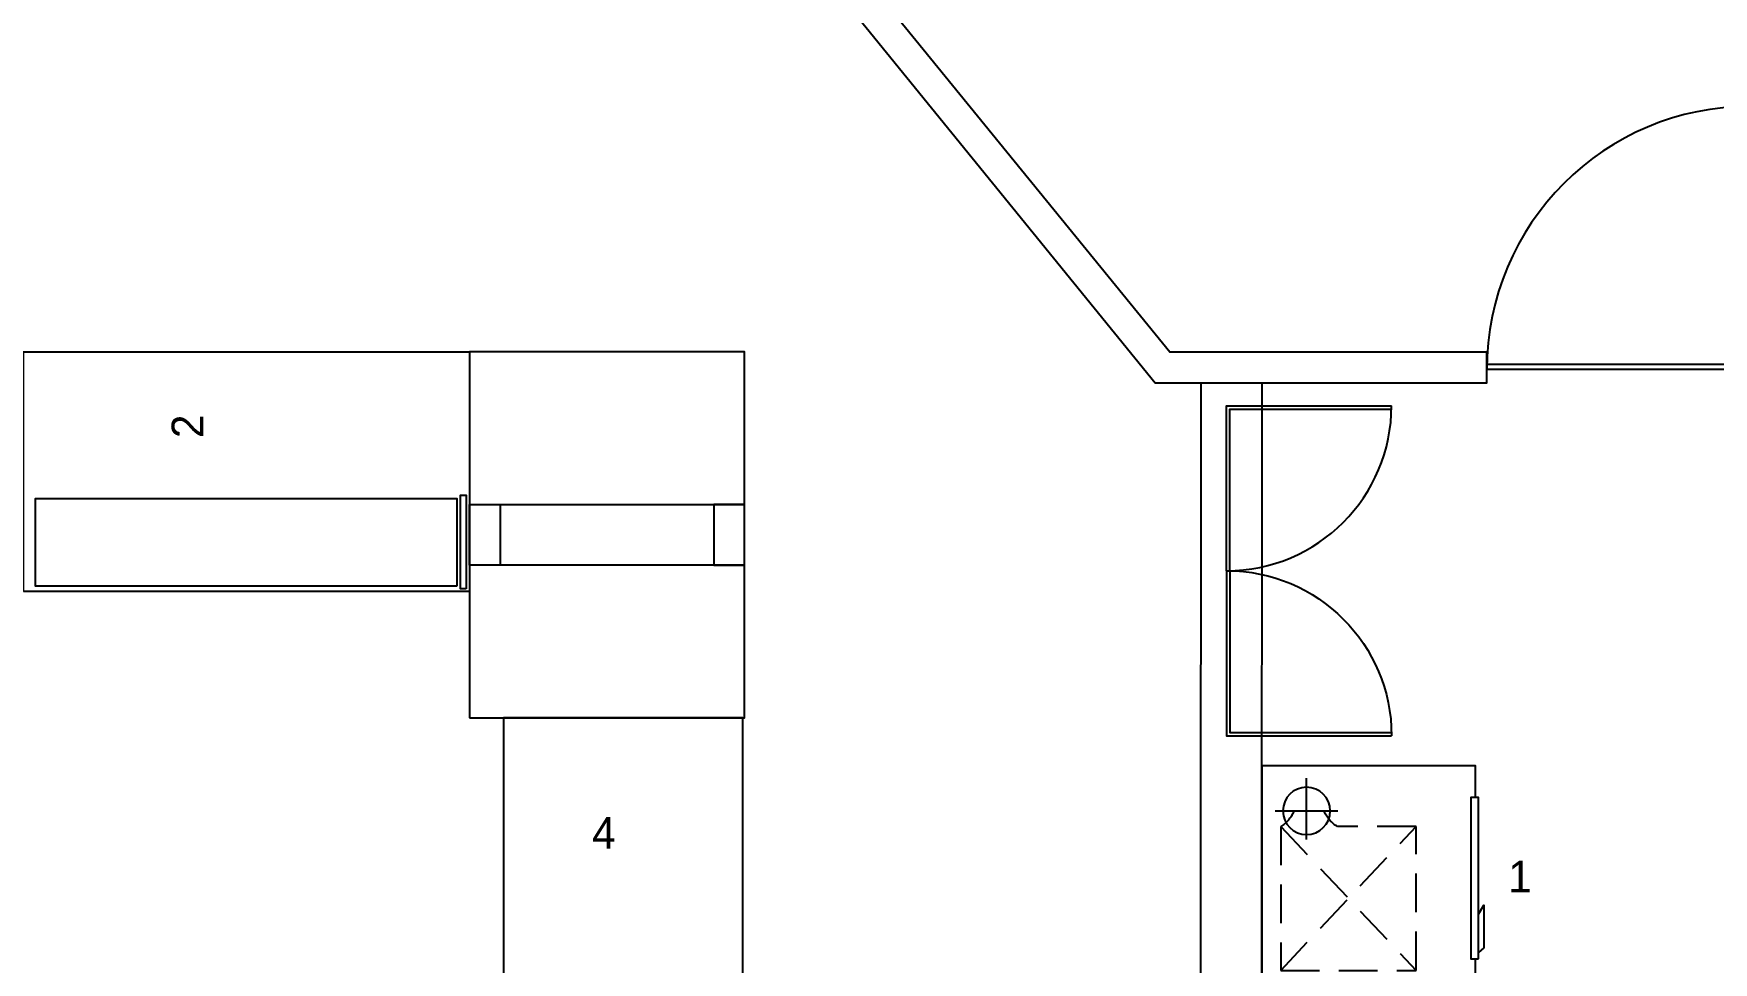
# Model space of a CAD drawing. Header units: millimetres. Extents: x 13502 to 23536, y 11874 to 14203.
# Drawn here: x 14616 to 15167, y 13162 to 13466 of the extents above; entities that cross this region are included whole.
import ezdxf

# ---------------------------------------------------------------- set-up
doc = ezdxf.new("R2010")
doc.units = ezdxf.units.MM
doc.linetypes.add('DASHED', pattern=[19.05, 12.7, -6.35])
doc.layers.add('CIHAZ', color=2, linetype='Continuous')
doc.layers.add('S2000-002 Çizgi', color=7, linetype='Continuous')
doc.styles.add('TAKSİM', font='GOTHIC.TTF', dxfattribs={"height": 20})

# ---------------------------------------------------------------- blocks, each defined once
blk = doc.blocks.new('ertye')
at = {"color": 7}
for points in [[(5347.75, 6526.92), (5431.84, 6478.37), (5383.29, 6394.28)], [(5346.78, 6525.24), (5429.19, 6477.66), (5381.61, 6395.25)]]:
    blk.add_lwpolyline(points, dxfattribs=at)
blk.add_arc((5431.84, 6478.37), 97.1, 150, 240, dxfattribs=at)
blk = doc.blocks.new('A$C5B5611F4')
at = {"layer": 'CIHAZ', "color": 1}
for p, q in [((14.73, 68.47), (14.73, 47.92)), ((24.09, 58.19), (3.98, 58.19))]:
    blk.add_line(p, q, dxfattribs=at)
at = {"layer": 'CIHAZ', "color": 5, "linetype": 'DASHED'}
for p, q in [((19.82, 66.66), (67.01, 22.28)), ((67.01, 66.66), (19.82, 22.28))]:
    blk.add_line(p, q, dxfattribs=at)
at = {"layer": 'CIHAZ', "color": 5}
for points in [[(63.2, 1.82), (10.36, 1.82), (10.36, 4.32), (63.2, 4.32)], [(61.2, 1.82), (48.6, 1.82), (45.6, 0), (59.6, 0)]]:
    blk.add_lwpolyline(points, close=True, dxfattribs=at)
at = {"layer": 'CIHAZ', "color": 1}
blk.add_circle((14.73, 58.19), 7.76, dxfattribs=at)
at = {"layer": 'S2000-002 Çizgi', "linetype": 'DASHED'}
for p, q in [((19.82, 66.66), (67.01, 66.66)), ((67.01, 66.66), (67.01, 22.28)), ((19.82, 22.28), (19.82, 48.05)), ((67.01, 22.28), (19.82, 22.28))]:
    blk.add_line(p, q, dxfattribs=at)
at = {"layer": 'S2000-002 Çizgi'}
blk.add_lwpolyline([(10.36, 2.81), (0, 2.81), (0, 72.81), (72, 72.81), (72, 2.81), (63.2, 2.81)], dxfattribs=at)
at = {"layer": 'S2000-002 Çizgi', "linetype": 'DASHED'}
for centre, radius, start, end in [((11.6, 71.22), 9.4, 291.2079, 330.9566), ((11, 43.02), 10.16, 29.6907, 66.7752)]:
    blk.add_arc(centre, radius, start, end, dxfattribs=at)

msp = doc.modelspace()

# ---------------------------------------------------------------- linework, layer by layer
for points in [[(14829.51, 13662.94), (14829.51, 13552.21), (14799.37, 13552.21), (14799.37, 13542.39), (14829.51, 13542.39), (14984.29, 13352), (15092.99, 13352), (15092.98, 13362.04), (14989.09, 13362.04), (14839.32, 13545.82), (14839.32, 13662.94), (15010.78, 13662.94)], [(14998.89, 12612.75), (14999.36, 13352), (15019.27, 13352), (15018.81, 12611.59)]]:
    msp.add_lwpolyline(points)
for points in [[(14613.08, 13283.63), (14613.08, 13362.14), (14759.44, 13362.14), (14759.44, 13283.63)], [(14759.44, 13312.12), (14849.53, 13312.12), (14849.53, 13362.14), (14759.44, 13362.14)], [(14758.28, 13284.44), (14756.43, 13284.44), (14756.43, 13315.24), (14758.28, 13315.24)], [(14755.27, 13285.37), (14617.02, 13285.37), (14617.02, 13314.08), (14755.27, 13314.08)], [(14759.44, 13312.12), (14769.4, 13312.12), (14769.4, 13292.2), (14759.44, 13292.2)], [(14839.57, 13292.2), (14849.53, 13292.2), (14849.53, 13312.12), (14839.57, 13312.12)], [(14759.44, 13242.18), (14849.53, 13242.18), (14849.53, 13292.2), (14759.44, 13292.2)], [(14770.56, 13125.23), (14849.06, 13125.23), (14849.06, 13242.18), (14770.56, 13242.18)]]:
    msp.add_lwpolyline(points, close=True)

# ---------------------------------------------------------------- block references
for p, xscale, yscale, zscale, rotation in [((7778.09, 14658.49), 0.8888888888888887, 0.8888888888888887, 0.8888888888888887, 300.0001289726322), ((19645.18, 12528.62), 0.5569648970839117, 0.5569648970839117, 0.5569648970839117, 120.0001289726322), ((19645.18, 14052.26), -0.5569648970839117, 0.5569648970839116, 0.5569648970839116, 59.99987102736778)]:
    msp.add_blockref('ertye', p, dxfattribs=dict(xscale=xscale, yscale=yscale, zscale=zscale, rotation=rotation))
at = {"layer": 'S2000-002 Çizgi', "xscale": -1, "rotation": 90}
msp.add_blockref('A$C5B5611F4', (15092.09, 13226.43), dxfattribs=at)

# ---------------------------------------------------------------- texts
at = {"style": 'TAKSİM'}
msp.add_text('2', height=10.4, rotation=90, dxfattribs=at).set_placement((14672.11, 13333.9))
for s, p in [('4', (14799.58, 13199.27)), ('1', (15100.01, 13184.97))]:
    msp.add_text(s, height=10.4, dxfattribs=at).set_placement(p)

doc.saveas('drawing.dxf')
